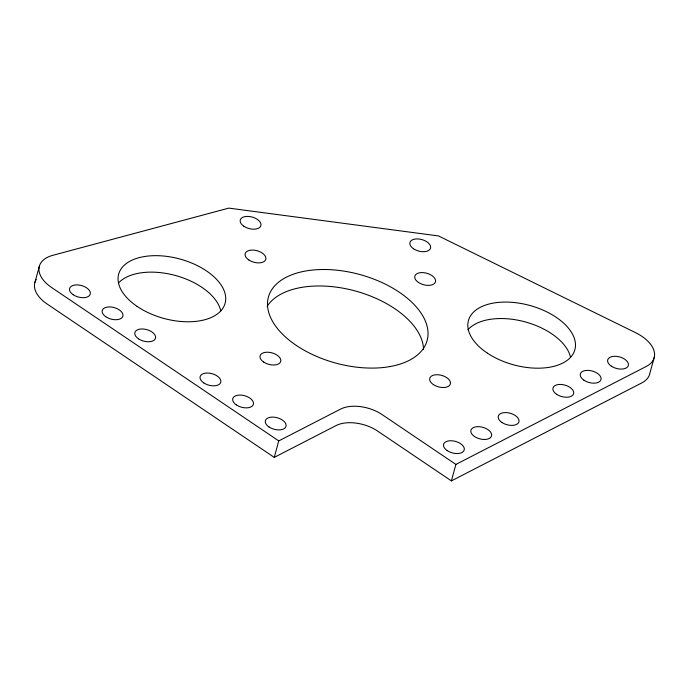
<?xml version="1.0" encoding="UTF-8"?>
<svg xmlns="http://www.w3.org/2000/svg" width="689" height="689" viewBox="0 0 689 689"><rect width="100%" height="100%" fill="white"/><g stroke="black" fill="none" stroke-linecap="round" stroke-linejoin="round"><path stroke-width="1.03" d="M34.95 282.318L39.454 265.851M36.224 279.553A36.405 20.3 15.3 0 0 47.136 304.013L274.248 457.384L278.752 440.917L340.65 409.068A30.127 16.803 15.3 0 1 382.068 414.563L455.894 464.42L646.291 366.436A36.396 20.3 15.3 0 0 635.542 332.658L438.462 235.931L228.826 208.112L52.76 255.335A36.405 20.3 15.3 0 0 51.649 287.537L278.752 440.917M274.248 457.384L336.146 425.535A30.127 16.803 15.3 0 1 377.563 431.03L451.39 480.888L455.894 464.42M654.404 356.687L649.899 373.162A36.396 20.3 15.3 0 1 641.786 382.912L451.39 480.888M267.117 306.347A82.284 45.896 15.3 0 1 355.636 291.077A82.284 45.896 15.3 0 1 423.546 349.444M467.874 329.807A55.18 30.772 15.3 0 1 524.243 321.642A55.18 30.772 15.3 0 1 570.371 356.669M118.439 283.041A55.18 30.772 15.3 0 1 175.264 275.445A55.18 30.772 15.3 0 1 220.73 310.748M390.241 366.531L385.883 367.211A82.284 45.896 15.3 0 1 267.496 303.634A82.284 45.896 15.3 0 1 387.02 284.996A82.284 45.896 15.3 0 1 390.241 366.531M243.872 226.25A10.697 5.968 15.3 0 0 260.855 225.751A10.697 5.968 15.3 0 0 246.998 216.398A10.697 5.968 15.3 0 0 243.872 226.25M73.215 294.746A10.697 5.968 15.3 0 0 90.199 294.246A10.697 5.968 15.3 0 0 76.35 284.893A10.697 5.968 15.3 0 0 73.215 294.746M105.848 316.776A10.697 5.968 15.3 0 0 122.831 316.285A10.697 5.968 15.3 0 0 108.983 306.924A10.697 5.968 15.3 0 0 105.848 316.776M138.48 338.816A10.697 5.968 15.3 0 0 155.464 338.316A10.697 5.968 15.3 0 0 141.607 328.963A10.697 5.968 15.3 0 0 138.48 338.816M203.737 382.886A10.697 5.968 15.3 0 0 220.721 382.386A10.697 5.968 15.3 0 0 206.864 373.033A10.697 5.968 15.3 0 0 203.737 382.886M236.361 404.917A10.697 5.968 15.3 0 0 253.345 404.417A10.697 5.968 15.3 0 0 239.488 395.064A10.697 5.968 15.3 0 0 236.361 404.917M268.986 426.956A10.697 5.968 15.3 0 0 285.978 426.457A10.697 5.968 15.3 0 0 272.121 417.103A10.697 5.968 15.3 0 0 268.986 426.956M263.698 362.061A10.697 5.968 15.3 0 0 280.681 361.561A10.697 5.968 15.3 0 0 266.832 352.208A10.697 5.968 15.3 0 0 263.698 362.061M248.781 259.925A10.697 5.968 15.3 0 0 265.773 259.426A10.697 5.968 15.3 0 0 251.916 250.073A10.697 5.968 15.3 0 0 248.781 259.925M418.438 282.43A10.697 5.968 15.3 0 0 435.422 281.939A10.697 5.968 15.3 0 0 421.573 272.577A10.697 5.968 15.3 0 0 418.438 282.43M433.355 384.574A10.697 5.968 15.3 0 0 450.339 384.074A10.697 5.968 15.3 0 0 436.481 374.721A10.697 5.968 15.3 0 0 433.355 384.574M413.521 248.763A10.697 5.968 15.3 0 0 430.504 248.264A10.697 5.968 15.3 0 0 416.656 238.911A10.697 5.968 15.3 0 0 413.521 248.763M447.187 450.597A10.697 5.968 15.3 0 0 464.171 450.098A10.697 5.968 15.3 0 0 450.313 440.745A10.697 5.968 15.3 0 0 447.187 450.597M474.532 436.525A10.697 5.968 15.3 0 0 491.515 436.025A10.697 5.968 15.3 0 0 477.666 426.672A10.697 5.968 15.3 0 0 474.532 436.525M501.893 422.443A10.697 5.968 15.3 0 0 518.877 421.944A10.697 5.968 15.3 0 0 505.02 412.59A10.697 5.968 15.3 0 0 501.893 422.443M556.6 394.289A10.697 5.968 15.3 0 0 573.584 393.789A10.697 5.968 15.3 0 0 559.735 384.436A10.697 5.968 15.3 0 0 556.6 394.289M583.953 380.216A10.697 5.968 15.3 0 0 600.937 379.717A10.697 5.968 15.3 0 0 587.08 370.363A10.697 5.968 15.3 0 0 583.953 380.216M611.307 366.135A10.697 5.968 15.3 0 0 628.29 365.644A10.697 5.968 15.3 0 0 614.442 356.282A10.697 5.968 15.3 0 0 611.307 366.135M487.493 353.216A55.18 30.772 15.3 0 0 574.772 350.046A55.18 30.772 15.3 0 0 502.686 302.118A55.18 30.772 15.3 0 0 487.493 353.216M137.128 306.407A55.18 30.772 15.3 0 0 224.872 304.082A55.18 30.772 15.3 0 0 153.673 255.688A55.18 30.772 15.3 0 0 137.128 306.407"/></g></svg>
